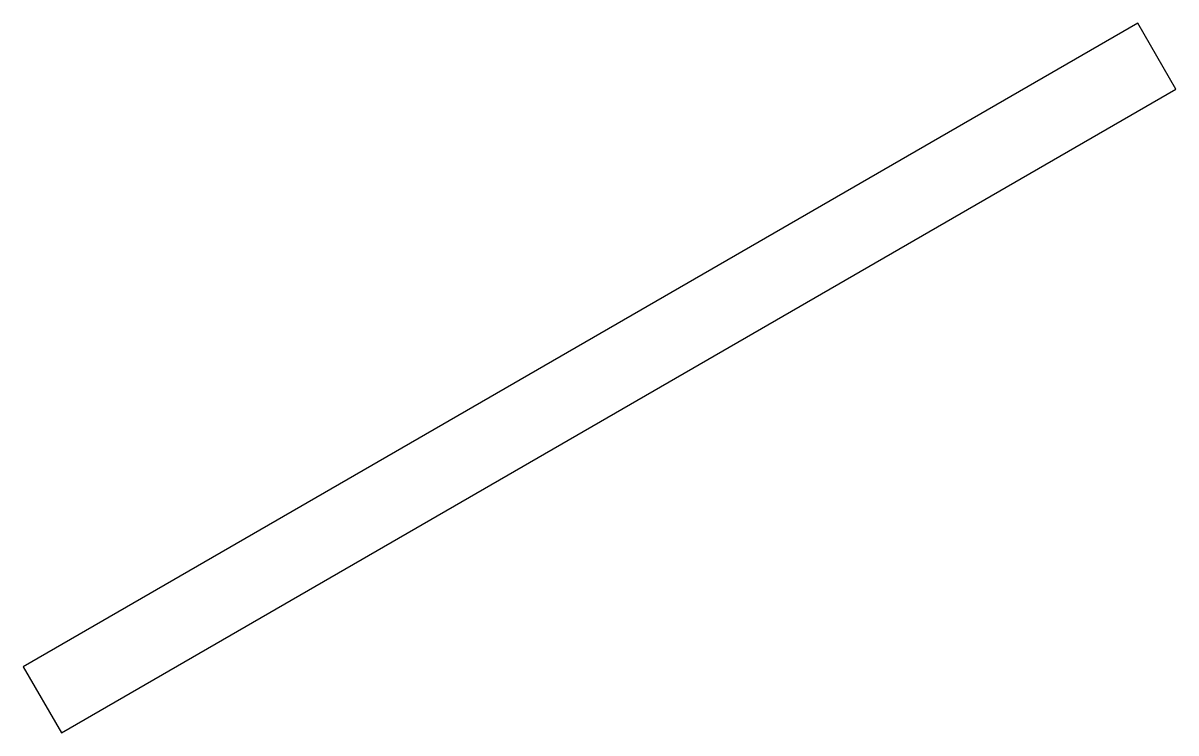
# Model space of a CAD drawing. Extents: x 0 to 34, y 0 to 20.9.
import ezdxf

# ---------------------------------------------------------------- set-up
doc = ezdxf.new("R2010")
doc.units = 0
doc.layers.get('0').update_dxf_attribs({"linetype": 'CONTINUOUS'})

msp = doc.modelspace()

# ---------------------------------------------------------------- linework, layer by layer
msp.add_lwpolyline([(0, 1.946), (1.132, 0.002), (33.982, 18.968), (32.857, 20.916)], close=True)

doc.saveas('drawing.dxf')
